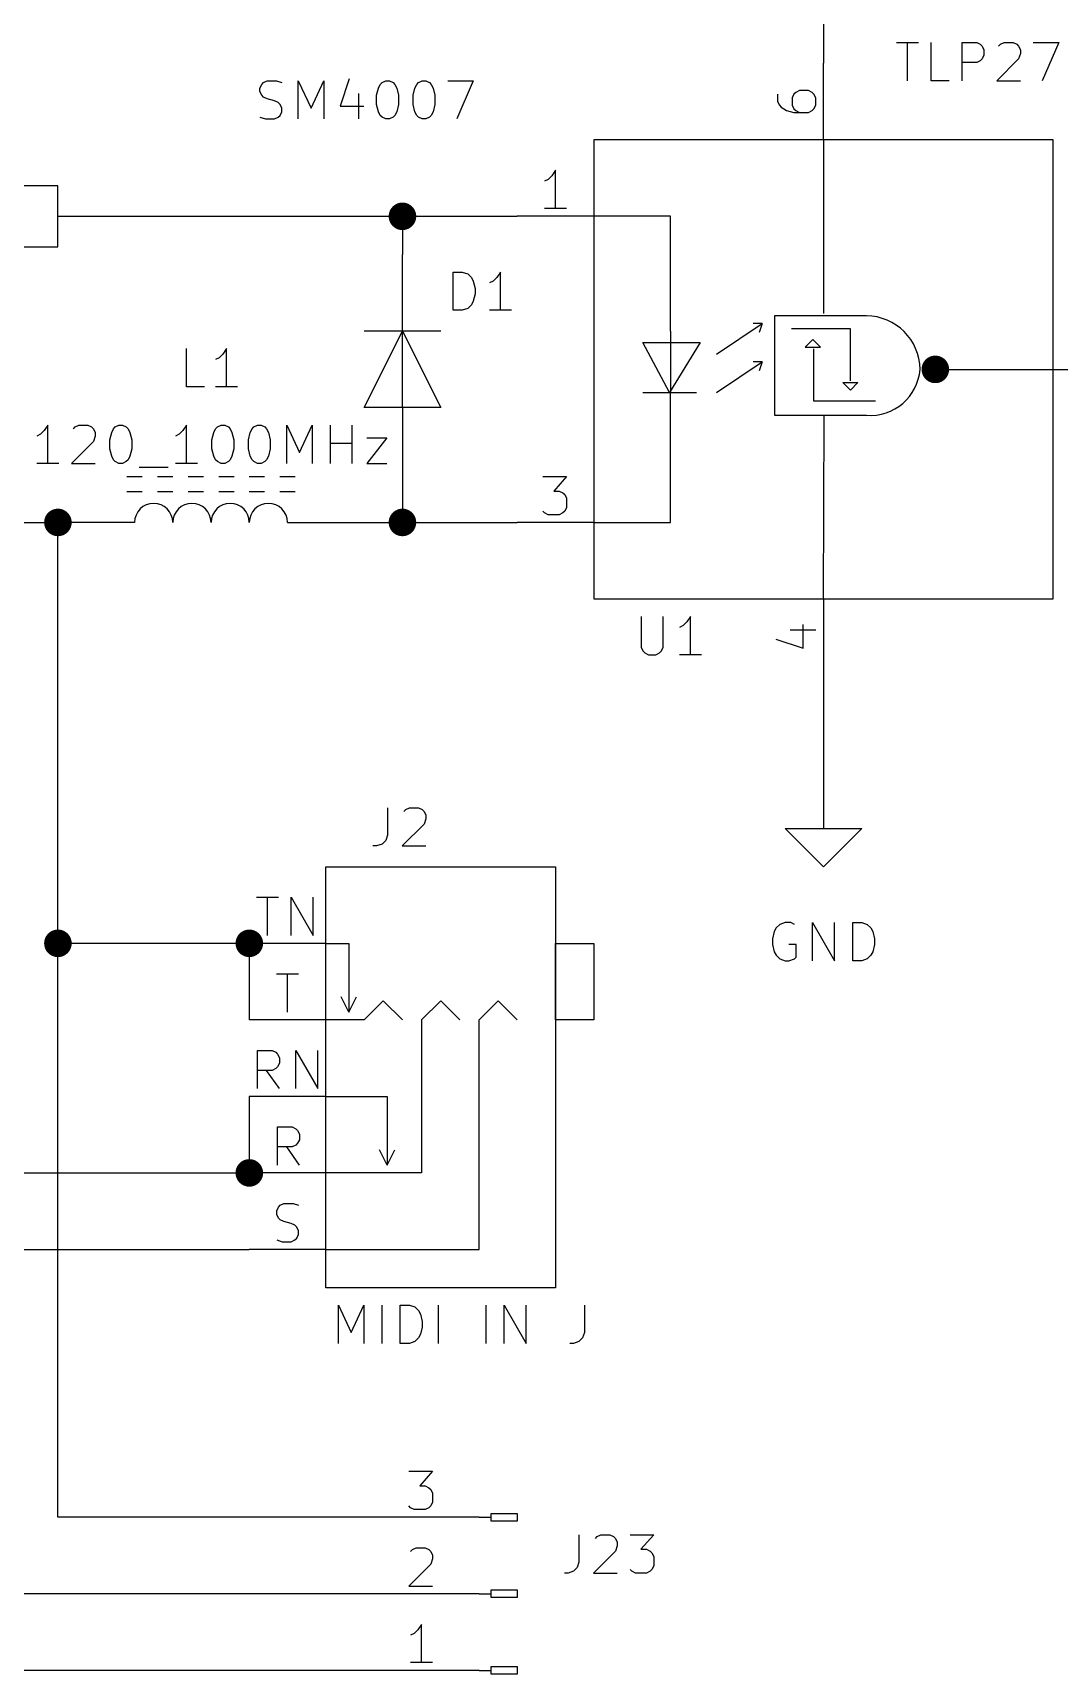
# Model space of a CAD drawing. Extents: x 0.4 to 11.3, y -7.9 to -0.4.
# Drawn here: x 1.817 to 3.158, y -5.105 to -2.96 of the extents above; entities that cross this region are included whole.
import ezdxf

# ---------------------------------------------------------------- set-up
doc = ezdxf.new("R2010")
doc.units = 0
doc.header["$MEASUREMENT"] = 0
for name, color, linetype in [('CYAN2', 4, 'CONTINUOUS'), ('GREEN3', 91, 'CONTINUOUS'), ('LYELLOW', 51, 'CONTINUOUS'), ('RED2', 1, 'CONTINUOUS'), ('RED3', 11, 'CONTINUOUS')]:
    doc.layers.add(name, color=color, linetype=linetype)

msp = doc.modelspace()

# ---------------------------------------------------------------- linework, layer by layer
at = {"layer": 'CYAN2', "linetype": 'CONTINUOUS'}
for p, q in [((2.94524, -2.9728), (2.97381, -2.9728)), ((2.94524, -2.9728), (2.97381, -2.9728)), ((2.95953, -3.0228), (2.95953, -2.9728)), ((2.95953, -3.0228), (2.95953, -2.9728)), ((2.99048, -3.0228), (2.99048, -2.9728)), ((2.99048, -3.0228), (2.99048, -2.9728)), ((3.03095, -3.0228), (3.03095, -2.9728)), ((3.03095, -2.9728), (3.05, -2.9728)), ((3.03095, -3.0228), (3.03095, -2.9728)), ((3.03095, -2.9728), (3.05, -2.9728)), ((3.05, -2.9728), (3.05476, -2.97519)), ((3.05, -2.9728), (3.05476, -2.97519)), ((3.05476, -2.97519), (3.05715, -2.97757)), ((3.05476, -2.97519), (3.05715, -2.97757)), ((3.05715, -2.97757), (3.05952, -2.98233)), ((3.05715, -2.97757), (3.05952, -2.98233)), ((3.07857, -2.97757), (3.08095, -2.97519)), ((3.07857, -2.97757), (3.08095, -2.97519)), ((3.08095, -2.97519), (3.08572, -2.9728)), ((3.08095, -2.97519), (3.08572, -2.9728)), ((3.08572, -2.9728), (3.09762, -2.9728)), ((3.08572, -2.9728), (3.09762, -2.9728)), ((3.09762, -2.9728), (3.10238, -2.97519)), ((3.09762, -2.9728), (3.10238, -2.97519)), ((3.10238, -2.97519), (3.10476, -2.97757)), ((3.10238, -2.97519), (3.10476, -2.97757)), ((3.10476, -2.97757), (3.10715, -2.98233)), ((3.10476, -2.97757), (3.10715, -2.98233)), ((3.12381, -2.9728), (3.15714, -2.9728)), ((3.12381, -2.9728), (3.15714, -2.9728)), ((3.15714, -2.9728), (3.13572, -3.0228)), ((3.15714, -2.9728), (3.13572, -3.0228)), ((3.05, -2.999), (3.03095, -2.999)), ((3.05, -2.999), (3.03095, -2.999)), ((3.05476, -2.99661), (3.05, -2.999)), ((3.05476, -2.99661), (3.05, -2.999)), ((3.05715, -2.99423), (3.05476, -2.99661)), ((3.05715, -2.99423), (3.05476, -2.99661)), ((3.05952, -2.98947), (3.05715, -2.99423)), ((3.05952, -2.98947), (3.05715, -2.99423)), ((3.05952, -2.98233), (3.05952, -2.98947)), ((3.05952, -2.98233), (3.05952, -2.98947)), ((3.10476, -2.99423), (3.07619, -3.0228)), ((3.10476, -2.99423), (3.07619, -3.0228)), ((3.10715, -2.98709), (3.10476, -2.99423)), ((3.10715, -2.98709), (3.10476, -2.99423)), ((3.10715, -2.98233), (3.10715, -2.98709)), ((3.10715, -2.98233), (3.10715, -2.98709)), ((2.11866, -3.02519), (2.12343, -3.0228)), ((2.11866, -3.02519), (2.12343, -3.0228)), ((2.12343, -3.0228), (2.13533, -3.0228)), ((2.12343, -3.0228), (2.13533, -3.0228)), ((2.13533, -3.0228), (2.14247, -3.02519)), ((2.13533, -3.0228), (2.14247, -3.02519)), ((2.1639, -3.0728), (2.1639, -3.0228)), ((2.1639, -3.0228), (2.18057, -3.05852)), ((2.1639, -3.0728), (2.1639, -3.0228)), ((2.1639, -3.0228), (2.18057, -3.05852)), ((2.18057, -3.05852), (2.19723, -3.0228)), ((2.18057, -3.05852), (2.19723, -3.0228)), ((2.19723, -3.0228), (2.19723, -3.0728)), ((2.19723, -3.0228), (2.19723, -3.0728)), ((2.23056, -3.02043), (2.21866, -3.05614)), ((2.23056, -3.02043), (2.21866, -3.05614)), ((2.27342, -3.02519), (2.27818, -3.0228)), ((2.27342, -3.02519), (2.27818, -3.0228)), ((2.27818, -3.0228), (2.28294, -3.0228)), ((2.27818, -3.0228), (2.28294, -3.0228)), ((2.28294, -3.0228), (2.2877, -3.02519)), ((2.28294, -3.0228), (2.2877, -3.02519)), ((2.32104, -3.02519), (2.3258, -3.0228)), ((2.32104, -3.02519), (2.3258, -3.0228)), ((2.3258, -3.0228), (2.33056, -3.0228)), ((2.3258, -3.0228), (2.33056, -3.0228)), ((2.33056, -3.0228), (2.33532, -3.02519)), ((2.33056, -3.0228), (2.33532, -3.02519)), ((2.35913, -3.0228), (2.39246, -3.0228)), ((2.35913, -3.0228), (2.39246, -3.0228)), ((2.39246, -3.0228), (2.37104, -3.0728)), ((2.39246, -3.0228), (2.37104, -3.0728)), ((3.01429, -3.0228), (2.99048, -3.0228)), ((3.01429, -3.0228), (2.99048, -3.0228)), ((3.07619, -3.0228), (3.10715, -3.0228)), ((3.07619, -3.0228), (3.10715, -3.0228)), ((2.1139, -3.03233), (2.11628, -3.02757)), ((2.1139, -3.03233), (2.11628, -3.02757)), ((2.1139, -3.03709), (2.1139, -3.03233)), ((2.1139, -3.03709), (2.1139, -3.03233)), ((2.11628, -3.04185), (2.1139, -3.03709)), ((2.11628, -3.04185), (2.1139, -3.03709)), ((2.11628, -3.02757), (2.11866, -3.02519)), ((2.11628, -3.02757), (2.11866, -3.02519)), ((2.11866, -3.04423), (2.11628, -3.04185)), ((2.11866, -3.04423), (2.11628, -3.04185)), ((2.12343, -3.04661), (2.11866, -3.04423)), ((2.12343, -3.04661), (2.11866, -3.04423)), ((2.24247, -3.03947), (2.24247, -3.0728)), ((2.24247, -3.03947), (2.24247, -3.0728)), ((2.26628, -3.04185), (2.26866, -3.03233)), ((2.26628, -3.04185), (2.26866, -3.03233)), ((2.26628, -3.05376), (2.26628, -3.04185)), ((2.26628, -3.05376), (2.26628, -3.04185)), ((2.26866, -3.03233), (2.27104, -3.02757)), ((2.26866, -3.03233), (2.27104, -3.02757)), ((2.27104, -3.02757), (2.27342, -3.02519)), ((2.27104, -3.02757), (2.27342, -3.02519)), ((2.2877, -3.02519), (2.29009, -3.02757)), ((2.2877, -3.02519), (2.29009, -3.02757)), ((2.29009, -3.02757), (2.29247, -3.03233)), ((2.29009, -3.02757), (2.29247, -3.03233)), ((2.29247, -3.03233), (2.29485, -3.04185)), ((2.29247, -3.03233), (2.29485, -3.04185)), ((2.29485, -3.04185), (2.29485, -3.05376)), ((2.29485, -3.04185), (2.29485, -3.05376)), ((2.3139, -3.04185), (2.31628, -3.03233)), ((2.3139, -3.04185), (2.31628, -3.03233)), ((2.3139, -3.05376), (2.3139, -3.04185)), ((2.3139, -3.05376), (2.3139, -3.04185)), ((2.31628, -3.03233), (2.31866, -3.02757)), ((2.31628, -3.03233), (2.31866, -3.02757)), ((2.31866, -3.02757), (2.32104, -3.02519)), ((2.31866, -3.02757), (2.32104, -3.02519)), ((2.33532, -3.02519), (2.3377, -3.02757)), ((2.33532, -3.02519), (2.3377, -3.02757)), ((2.3377, -3.02757), (2.34009, -3.03233)), ((2.3377, -3.02757), (2.34009, -3.03233)), ((2.34009, -3.03233), (2.34247, -3.04185)), ((2.34009, -3.03233), (2.34247, -3.04185)), ((2.34247, -3.04185), (2.34247, -3.05376)), ((2.34247, -3.04185), (2.34247, -3.05376)), ((2.13295, -3.049), (2.12343, -3.04661)), ((2.13295, -3.049), (2.12343, -3.04661)), ((2.13771, -3.05137), (2.13295, -3.049)), ((2.13771, -3.05137), (2.13295, -3.049)), ((2.14009, -3.05376), (2.13771, -3.05137)), ((2.14009, -3.05376), (2.13771, -3.05137)), ((2.14247, -3.05852), (2.14009, -3.05376)), ((2.14247, -3.05852), (2.14009, -3.05376)), ((2.14009, -3.06804), (2.14247, -3.06328)), ((2.14009, -3.06804), (2.14247, -3.06328)), ((2.14247, -3.06328), (2.14247, -3.05852)), ((2.14247, -3.06328), (2.14247, -3.05852)), ((2.21866, -3.05614), (2.24961, -3.05614)), ((2.21866, -3.05614), (2.24961, -3.05614)), ((2.26866, -3.06328), (2.26628, -3.05376)), ((2.26866, -3.06328), (2.26628, -3.05376)), ((2.27104, -3.06804), (2.26866, -3.06328)), ((2.27104, -3.06804), (2.26866, -3.06328)), ((2.29247, -3.06328), (2.29009, -3.06804)), ((2.29247, -3.06328), (2.29009, -3.06804)), ((2.29485, -3.05376), (2.29247, -3.06328)), ((2.29485, -3.05376), (2.29247, -3.06328)), ((2.31628, -3.06328), (2.3139, -3.05376)), ((2.31628, -3.06328), (2.3139, -3.05376)), ((2.31866, -3.06804), (2.31628, -3.06328)), ((2.31866, -3.06804), (2.31628, -3.06328)), ((2.34009, -3.06328), (2.3377, -3.06804)), ((2.34009, -3.06328), (2.3377, -3.06804)), ((2.34247, -3.05376), (2.34009, -3.06328)), ((2.34247, -3.05376), (2.34009, -3.06328)), ((2.1139, -3.07043), (2.12104, -3.0728)), ((2.1139, -3.07043), (2.12104, -3.0728)), ((2.12104, -3.0728), (2.13295, -3.0728)), ((2.12104, -3.0728), (2.13295, -3.0728)), ((2.13295, -3.0728), (2.13771, -3.07043)), ((2.13295, -3.0728), (2.13771, -3.07043)), ((2.13771, -3.07043), (2.14009, -3.06804)), ((2.13771, -3.07043), (2.14009, -3.06804)), ((2.27342, -3.07043), (2.27104, -3.06804)), ((2.27342, -3.07043), (2.27104, -3.06804)), ((2.27818, -3.0728), (2.27342, -3.07043)), ((2.27818, -3.0728), (2.27342, -3.07043)), ((2.28294, -3.0728), (2.27818, -3.0728)), ((2.28294, -3.0728), (2.27818, -3.0728)), ((2.2877, -3.07043), (2.28294, -3.0728)), ((2.2877, -3.07043), (2.28294, -3.0728)), ((2.29009, -3.06804), (2.2877, -3.07043)), ((2.29009, -3.06804), (2.2877, -3.07043)), ((2.32104, -3.07043), (2.31866, -3.06804)), ((2.32104, -3.07043), (2.31866, -3.06804)), ((2.3258, -3.0728), (2.32104, -3.07043)), ((2.3258, -3.0728), (2.32104, -3.07043)), ((2.33056, -3.0728), (2.3258, -3.0728)), ((2.33056, -3.0728), (2.3258, -3.0728)), ((2.33532, -3.07043), (2.33056, -3.0728)), ((2.33532, -3.07043), (2.33056, -3.0728)), ((2.3377, -3.06804), (2.33532, -3.07043)), ((2.3377, -3.06804), (2.33532, -3.07043)), ((2.36628, -3.3228), (2.36628, -3.2728)), ((2.36628, -3.2728), (2.37819, -3.2728)), ((2.36628, -3.3228), (2.36628, -3.2728)), ((2.36628, -3.2728), (2.37819, -3.2728)), ((2.37819, -3.2728), (2.38533, -3.27519)), ((2.37819, -3.2728), (2.38533, -3.27519)), ((2.38533, -3.27519), (2.39009, -3.27995)), ((2.38533, -3.27519), (2.39009, -3.27995)), ((2.39009, -3.27995), (2.39247, -3.28471)), ((2.39009, -3.27995), (2.39247, -3.28471)), ((2.42343, -3.27995), (2.41866, -3.28471)), ((2.42343, -3.27995), (2.41866, -3.28471)), ((2.42819, -3.2728), (2.42343, -3.27995)), ((2.42819, -3.2728), (2.42343, -3.27995)), ((2.42819, -3.3228), (2.42819, -3.2728)), ((2.42819, -3.3228), (2.42819, -3.2728)), ((2.39247, -3.28471), (2.39485, -3.29423)), ((2.39247, -3.28471), (2.39485, -3.29423)), ((2.39485, -3.30137), (2.39247, -3.3109)), ((2.39485, -3.30137), (2.39247, -3.3109)), ((2.39485, -3.29423), (2.39485, -3.30137)), ((2.39485, -3.29423), (2.39485, -3.30137)), ((2.41866, -3.28471), (2.4139, -3.28709)), ((2.41866, -3.28471), (2.4139, -3.28709)), ((2.37819, -3.3228), (2.36628, -3.3228)), ((2.37819, -3.3228), (2.36628, -3.3228)), ((2.38533, -3.32043), (2.37819, -3.3228)), ((2.38533, -3.32043), (2.37819, -3.3228)), ((2.39009, -3.31566), (2.38533, -3.32043)), ((2.39009, -3.31566), (2.38533, -3.32043)), ((2.39247, -3.3109), (2.39009, -3.31566)), ((2.39247, -3.3109), (2.39009, -3.31566)), ((2.44247, -3.3228), (2.4139, -3.3228)), ((2.44247, -3.3228), (2.4139, -3.3228)), ((2.01785, -3.4228), (2.01785, -3.3728)), ((2.01785, -3.4228), (2.01785, -3.3728)), ((2.06071, -3.38471), (2.05595, -3.38709)), ((2.06071, -3.38471), (2.05595, -3.38709)), ((2.06548, -3.37995), (2.06071, -3.38471)), ((2.06548, -3.37995), (2.06071, -3.38471)), ((2.07024, -3.3728), (2.06548, -3.37995)), ((2.07024, -3.3728), (2.06548, -3.37995)), ((2.07024, -3.4228), (2.07024, -3.3728)), ((2.07024, -3.4228), (2.07024, -3.3728)), ((2.04167, -3.4228), (2.01785, -3.4228)), ((2.04167, -3.4228), (2.01785, -3.4228)), ((2.08452, -3.4228), (2.05595, -3.4228)), ((2.08452, -3.4228), (2.05595, -3.4228)), ((1.83691, -3.4728), (1.83215, -3.47995)), ((1.83691, -3.4728), (1.83215, -3.47995)), ((1.83691, -3.5228), (1.83691, -3.4728)), ((1.83691, -3.5228), (1.83691, -3.4728)), ((1.87262, -3.47519), (1.87738, -3.4728)), ((1.87262, -3.47519), (1.87738, -3.4728)), ((1.87738, -3.4728), (1.88929, -3.4728)), ((1.87738, -3.4728), (1.88929, -3.4728)), ((1.88929, -3.4728), (1.89405, -3.47519)), ((1.88929, -3.4728), (1.89405, -3.47519)), ((1.925, -3.47519), (1.92976, -3.4728)), ((1.925, -3.47519), (1.92976, -3.4728)), ((1.92976, -3.4728), (1.93452, -3.4728)), ((1.92976, -3.4728), (1.93452, -3.4728)), ((1.93452, -3.4728), (1.93928, -3.47519)), ((1.93452, -3.4728), (1.93928, -3.47519)), ((2.01785, -3.4728), (2.01309, -3.47995)), ((2.01785, -3.4728), (2.01309, -3.47995)), ((2.01785, -3.5228), (2.01785, -3.4728)), ((2.01785, -3.5228), (2.01785, -3.4728)), ((2.05833, -3.47519), (2.06309, -3.4728)), ((2.05833, -3.47519), (2.06309, -3.4728)), ((2.06309, -3.4728), (2.06785, -3.4728)), ((2.06309, -3.4728), (2.06785, -3.4728)), ((2.06785, -3.4728), (2.07261, -3.47519)), ((2.06785, -3.4728), (2.07261, -3.47519)), ((2.10595, -3.47519), (2.11071, -3.4728)), ((2.10595, -3.47519), (2.11071, -3.4728)), ((2.11071, -3.4728), (2.11547, -3.4728)), ((2.11071, -3.4728), (2.11547, -3.4728)), ((2.11547, -3.4728), (2.12023, -3.47519)), ((2.11547, -3.4728), (2.12023, -3.47519)), ((2.1488, -3.5228), (2.1488, -3.4728)), ((2.1488, -3.4728), (2.16547, -3.50852)), ((2.1488, -3.5228), (2.1488, -3.4728)), ((2.1488, -3.4728), (2.16547, -3.50852)), ((2.16547, -3.50852), (2.18214, -3.4728)), ((2.16547, -3.50852), (2.18214, -3.4728)), ((2.18214, -3.4728), (2.18214, -3.5228)), ((2.18214, -3.4728), (2.18214, -3.5228)), ((2.20594, -3.5228), (2.20594, -3.4728)), ((2.20594, -3.5228), (2.20594, -3.4728)), ((2.23452, -3.5228), (2.23452, -3.4728)), ((2.23452, -3.5228), (2.23452, -3.4728)), ((1.82738, -3.48471), (1.82262, -3.48709)), ((1.82738, -3.48471), (1.82262, -3.48709)), ((1.83215, -3.47995), (1.82738, -3.48471)), ((1.83215, -3.47995), (1.82738, -3.48471)), ((1.89643, -3.49423), (1.86786, -3.5228)), ((1.89643, -3.49423), (1.86786, -3.5228)), ((1.87024, -3.47757), (1.87262, -3.47519)), ((1.87024, -3.47757), (1.87262, -3.47519)), ((1.89405, -3.47519), (1.89643, -3.47757)), ((1.89405, -3.47519), (1.89643, -3.47757)), ((1.89643, -3.47757), (1.89881, -3.48233)), ((1.89643, -3.47757), (1.89881, -3.48233)), ((1.89881, -3.48709), (1.89643, -3.49423)), ((1.89881, -3.48709), (1.89643, -3.49423)), ((1.89881, -3.48233), (1.89881, -3.48709)), ((1.89881, -3.48233), (1.89881, -3.48709)), ((1.91786, -3.49185), (1.92024, -3.48233)), ((1.91786, -3.49185), (1.92024, -3.48233)), ((1.91786, -3.50376), (1.91786, -3.49185)), ((1.91786, -3.50376), (1.91786, -3.49185)), ((1.92024, -3.48233), (1.92262, -3.47757)), ((1.92024, -3.48233), (1.92262, -3.47757)), ((1.92262, -3.47757), (1.925, -3.47519)), ((1.92262, -3.47757), (1.925, -3.47519)), ((1.93928, -3.47519), (1.94167, -3.47757)), ((1.93928, -3.47519), (1.94167, -3.47757)), ((1.94167, -3.47757), (1.94405, -3.48233)), ((1.94167, -3.47757), (1.94405, -3.48233)), ((1.94405, -3.48233), (1.94643, -3.49185)), ((1.94405, -3.48233), (1.94643, -3.49185)), ((1.94643, -3.49185), (1.94643, -3.50376)), ((1.94643, -3.49185), (1.94643, -3.50376)), ((2.00833, -3.48471), (2.00357, -3.48709)), ((2.00833, -3.48471), (2.00357, -3.48709)), ((2.01309, -3.47995), (2.00833, -3.48471)), ((2.01309, -3.47995), (2.00833, -3.48471)), ((2.05119, -3.49185), (2.05357, -3.48233)), ((2.05119, -3.49185), (2.05357, -3.48233)), ((2.05119, -3.50376), (2.05119, -3.49185)), ((2.05119, -3.50376), (2.05119, -3.49185)), ((2.05357, -3.48233), (2.05595, -3.47757)), ((2.05357, -3.48233), (2.05595, -3.47757)), ((2.05595, -3.47757), (2.05833, -3.47519)), ((2.05595, -3.47757), (2.05833, -3.47519)), ((2.07261, -3.47519), (2.075, -3.47757)), ((2.07261, -3.47519), (2.075, -3.47757)), ((2.075, -3.47757), (2.07738, -3.48233)), ((2.075, -3.47757), (2.07738, -3.48233)), ((2.07738, -3.48233), (2.07976, -3.49185)), ((2.07738, -3.48233), (2.07976, -3.49185)), ((2.07976, -3.49185), (2.07976, -3.50376)), ((2.07976, -3.49185), (2.07976, -3.50376)), ((2.09881, -3.49185), (2.10119, -3.48233)), ((2.09881, -3.49185), (2.10119, -3.48233)), ((2.09881, -3.50376), (2.09881, -3.49185)), ((2.09881, -3.50376), (2.09881, -3.49185)), ((2.10119, -3.48233), (2.10357, -3.47757)), ((2.10119, -3.48233), (2.10357, -3.47757)), ((2.10357, -3.47757), (2.10595, -3.47519)), ((2.10357, -3.47757), (2.10595, -3.47519)), ((2.12023, -3.47519), (2.12261, -3.47757)), ((2.12023, -3.47519), (2.12261, -3.47757)), ((2.12261, -3.47757), (2.125, -3.48233)), ((2.12261, -3.47757), (2.125, -3.48233)), ((2.125, -3.48233), (2.12738, -3.49185)), ((2.125, -3.48233), (2.12738, -3.49185)), ((2.12738, -3.49185), (2.12738, -3.50376)), ((2.12738, -3.49185), (2.12738, -3.50376)), ((2.25357, -3.48947), (2.27976, -3.48947)), ((2.27976, -3.48947), (2.25357, -3.5228)), ((2.25357, -3.48947), (2.27976, -3.48947)), ((2.27976, -3.48947), (2.25357, -3.5228)), ((1.92024, -3.51328), (1.91786, -3.50376)), ((1.92024, -3.51328), (1.91786, -3.50376)), ((1.92262, -3.51804), (1.92024, -3.51328)), ((1.92262, -3.51804), (1.92024, -3.51328)), ((1.94405, -3.51328), (1.94167, -3.51804)), ((1.94405, -3.51328), (1.94167, -3.51804)), ((1.94643, -3.50376), (1.94405, -3.51328)), ((1.94643, -3.50376), (1.94405, -3.51328)), ((2.05357, -3.51328), (2.05119, -3.50376)), ((2.05357, -3.51328), (2.05119, -3.50376)), ((2.05595, -3.51804), (2.05357, -3.51328)), ((2.05595, -3.51804), (2.05357, -3.51328)), ((2.07738, -3.51328), (2.075, -3.51804)), ((2.07738, -3.51328), (2.075, -3.51804)), ((2.07976, -3.50376), (2.07738, -3.51328)), ((2.07976, -3.50376), (2.07738, -3.51328)), ((2.10119, -3.51328), (2.09881, -3.50376)), ((2.10119, -3.51328), (2.09881, -3.50376)), ((2.10357, -3.51804), (2.10119, -3.51328)), ((2.10357, -3.51804), (2.10119, -3.51328)), ((2.125, -3.51328), (2.12261, -3.51804)), ((2.125, -3.51328), (2.12261, -3.51804)), ((2.12738, -3.50376), (2.125, -3.51328)), ((2.12738, -3.50376), (2.125, -3.51328)), ((2.20594, -3.49661), (2.23452, -3.49661)), ((2.20594, -3.49661), (2.23452, -3.49661)), ((1.85119, -3.5228), (1.82262, -3.5228)), ((1.85119, -3.5228), (1.82262, -3.5228)), ((1.86786, -3.5228), (1.89881, -3.5228)), ((1.86786, -3.5228), (1.89881, -3.5228)), ((1.925, -3.52043), (1.92262, -3.51804)), ((1.925, -3.52043), (1.92262, -3.51804)), ((1.92976, -3.5228), (1.925, -3.52043)), ((1.92976, -3.5228), (1.925, -3.52043)), ((1.93452, -3.5228), (1.92976, -3.5228)), ((1.93452, -3.5228), (1.92976, -3.5228)), ((1.93928, -3.52043), (1.93452, -3.5228)), ((1.93928, -3.52043), (1.93452, -3.5228)), ((1.94167, -3.51804), (1.93928, -3.52043)), ((1.94167, -3.51804), (1.93928, -3.52043)), ((1.95595, -3.52757), (1.99405, -3.52757)), ((1.95595, -3.52757), (1.99405, -3.52757)), ((2.03214, -3.5228), (2.00357, -3.5228)), ((2.03214, -3.5228), (2.00357, -3.5228)), ((2.05833, -3.52043), (2.05595, -3.51804)), ((2.05833, -3.52043), (2.05595, -3.51804)), ((2.06309, -3.5228), (2.05833, -3.52043)), ((2.06309, -3.5228), (2.05833, -3.52043)), ((2.06785, -3.5228), (2.06309, -3.5228)), ((2.06785, -3.5228), (2.06309, -3.5228)), ((2.07261, -3.52043), (2.06785, -3.5228)), ((2.07261, -3.52043), (2.06785, -3.5228)), ((2.075, -3.51804), (2.07261, -3.52043)), ((2.075, -3.51804), (2.07261, -3.52043)), ((2.10595, -3.52043), (2.10357, -3.51804)), ((2.10595, -3.52043), (2.10357, -3.51804)), ((2.11071, -3.5228), (2.10595, -3.52043)), ((2.11071, -3.5228), (2.10595, -3.52043)), ((2.11547, -3.5228), (2.11071, -3.5228)), ((2.11547, -3.5228), (2.11071, -3.5228)), ((2.12023, -3.52043), (2.11547, -3.5228)), ((2.12023, -3.52043), (2.11547, -3.5228)), ((2.12261, -3.51804), (2.12023, -3.52043)), ((2.12261, -3.51804), (2.12023, -3.52043)), ((2.25357, -3.5228), (2.27976, -3.5228)), ((2.25357, -3.5228), (2.27976, -3.5228)), ((2.6119, -3.7228), (2.6119, -3.76328)), ((2.6119, -3.7228), (2.6119, -3.76328)), ((2.64047, -3.76328), (2.64047, -3.7228)), ((2.64047, -3.76328), (2.64047, -3.7228)), ((2.67143, -3.72995), (2.66667, -3.73471)), ((2.67143, -3.72995), (2.66667, -3.73471)), ((2.67619, -3.7228), (2.67143, -3.72995)), ((2.67619, -3.7228), (2.67143, -3.72995)), ((2.67619, -3.7728), (2.67619, -3.7228)), ((2.67619, -3.7728), (2.67619, -3.7228)), ((2.66667, -3.73471), (2.66191, -3.73709)), ((2.66667, -3.73471), (2.66191, -3.73709)), ((2.6119, -3.76328), (2.61428, -3.76804)), ((2.6119, -3.76328), (2.61428, -3.76804)), ((2.61428, -3.76804), (2.61667, -3.77043)), ((2.61428, -3.76804), (2.61667, -3.77043)), ((2.61667, -3.77043), (2.62143, -3.7728)), ((2.61667, -3.77043), (2.62143, -3.7728)), ((2.62143, -3.7728), (2.63095, -3.7728)), ((2.62143, -3.7728), (2.63095, -3.7728)), ((2.63095, -3.7728), (2.63571, -3.77043)), ((2.63095, -3.7728), (2.63571, -3.77043)), ((2.63571, -3.77043), (2.63809, -3.76804)), ((2.63571, -3.77043), (2.63809, -3.76804)), ((2.63809, -3.76804), (2.64047, -3.76328)), ((2.63809, -3.76804), (2.64047, -3.76328)), ((2.69048, -3.7728), (2.66191, -3.7728)), ((2.69048, -3.7728), (2.66191, -3.7728)), ((2.28057, -3.9728), (2.28057, -4.00852)), ((2.302, -3.97757), (2.30437, -3.97519)), ((2.30437, -3.97519), (2.30914, -3.9728)), ((2.30914, -3.9728), (2.32104, -3.9728)), ((2.32104, -3.9728), (2.3258, -3.97519)), ((2.3258, -3.97519), (2.32819, -3.97757)), ((2.32819, -3.97757), (2.33057, -3.98233)), ((2.33057, -3.98709), (2.32819, -3.99423)), ((2.33057, -3.98233), (2.33057, -3.98709)), ((2.28057, -4.00852), (2.27819, -4.01566)), ((2.32819, -3.99423), (2.29961, -4.0228)), ((2.26628, -4.0228), (2.26152, -4.0228)), ((2.27343, -4.02043), (2.26628, -4.0228)), ((2.27819, -4.01566), (2.27343, -4.02043)), ((2.29961, -4.0228), (2.33057, -4.0228)), ((2.78571, -4.13471), (2.78333, -4.14423)), ((2.78809, -4.12995), (2.78571, -4.13471)), ((2.79286, -4.12519), (2.78809, -4.12995)), ((2.8, -4.1228), (2.79286, -4.12519)), ((2.80714, -4.1228), (2.8, -4.1228)), ((2.81191, -4.12519), (2.80714, -4.1228)), ((2.83571, -4.1728), (2.83571, -4.1228)), ((2.83571, -4.1228), (2.86428, -4.1728)), ((2.86428, -4.1728), (2.86428, -4.1228)), ((2.88809, -4.1728), (2.88809, -4.1228)), ((2.88809, -4.1228), (2.9, -4.1228)), ((2.9, -4.1228), (2.90714, -4.12519)), ((2.90714, -4.12519), (2.91191, -4.12995)), ((2.91191, -4.12995), (2.91429, -4.13471)), ((2.91429, -4.13471), (2.91667, -4.14423)), ((2.78333, -4.14423), (2.78333, -4.15137)), ((2.78333, -4.15137), (2.78571, -4.1609)), ((2.81428, -4.15137), (2.80476, -4.15137)), ((2.81428, -4.16804), (2.81428, -4.15137)), ((2.91667, -4.15137), (2.91429, -4.1609)), ((2.91667, -4.14423), (2.91667, -4.15137)), ((2.78571, -4.1609), (2.78809, -4.16566)), ((2.78809, -4.16566), (2.79286, -4.17043)), ((2.79286, -4.17043), (2.8, -4.1728)), ((2.8, -4.1728), (2.80476, -4.1728)), ((2.80476, -4.1728), (2.81191, -4.17043)), ((2.81191, -4.17043), (2.81428, -4.16804)), ((2.9, -4.1728), (2.88809, -4.1728)), ((2.90714, -4.17043), (2.9, -4.1728)), ((2.91191, -4.16566), (2.90714, -4.17043)), ((2.91429, -4.1609), (2.91191, -4.16566)), ((2.21628, -4.6728), (2.21628, -4.6228)), ((2.21628, -4.6228), (2.23295, -4.65852)), ((2.23295, -4.65852), (2.24961, -4.6228)), ((2.24961, -4.6228), (2.24961, -4.6728)), ((2.27342, -4.6728), (2.27342, -4.6228)), ((2.29723, -4.6728), (2.29723, -4.6228)), ((2.29723, -4.6228), (2.30914, -4.6228)), ((2.30914, -4.6228), (2.31628, -4.62519)), ((2.31628, -4.62519), (2.32104, -4.62995)), ((2.32104, -4.62995), (2.32343, -4.63471)), ((2.34723, -4.6728), (2.34723, -4.6228)), ((2.40914, -4.6728), (2.40914, -4.6228)), ((2.43295, -4.6728), (2.43295, -4.6228)), ((2.43295, -4.6228), (2.46152, -4.6728)), ((2.46152, -4.6728), (2.46152, -4.6228)), ((2.53771, -4.6228), (2.53771, -4.65852)), ((2.32343, -4.63471), (2.3258, -4.64423)), ((2.3258, -4.65137), (2.32343, -4.6609)), ((2.3258, -4.64423), (2.3258, -4.65137)), ((2.30914, -4.6728), (2.29723, -4.6728)), ((2.31628, -4.67043), (2.30914, -4.6728)), ((2.32104, -4.66566), (2.31628, -4.67043)), ((2.32343, -4.6609), (2.32104, -4.66566)), ((2.52343, -4.6728), (2.51867, -4.6728)), ((2.53057, -4.67043), (2.52343, -4.6728)), ((2.53533, -4.66566), (2.53057, -4.67043)), ((2.53771, -4.65852), (2.53533, -4.66566)), ((2.53057, -4.9228), (2.53057, -4.95852)), ((2.53057, -4.9228), (2.53057, -4.95852)), ((2.552, -4.92757), (2.55437, -4.92519)), ((2.552, -4.92757), (2.55437, -4.92519)), ((2.55437, -4.92519), (2.55914, -4.9228)), ((2.55437, -4.92519), (2.55914, -4.9228)), ((2.55914, -4.9228), (2.57104, -4.9228)), ((2.55914, -4.9228), (2.57104, -4.9228)), ((2.57104, -4.9228), (2.5758, -4.92519)), ((2.57104, -4.9228), (2.5758, -4.92519)), ((2.5758, -4.92519), (2.57819, -4.92757)), ((2.5758, -4.92519), (2.57819, -4.92757)), ((2.57819, -4.92757), (2.58057, -4.93233)), ((2.57819, -4.92757), (2.58057, -4.93233)), ((2.58057, -4.93233), (2.58057, -4.93709)), ((2.58057, -4.93233), (2.58057, -4.93709)), ((2.59723, -4.9228), (2.62819, -4.9228)), ((2.59723, -4.9228), (2.62819, -4.9228)), ((2.62819, -4.9228), (2.61152, -4.94185)), ((2.62819, -4.9228), (2.61152, -4.94185)), ((2.57819, -4.94423), (2.54961, -4.9728)), ((2.57819, -4.94423), (2.54961, -4.9728)), ((2.58057, -4.93709), (2.57819, -4.94423)), ((2.58057, -4.93709), (2.57819, -4.94423)), ((2.61152, -4.94185), (2.61866, -4.94185)), ((2.61152, -4.94185), (2.61866, -4.94185)), ((2.61866, -4.94185), (2.62342, -4.94423)), ((2.61866, -4.94185), (2.62342, -4.94423)), ((2.62342, -4.94423), (2.6258, -4.94661)), ((2.62342, -4.94423), (2.6258, -4.94661)), ((2.6258, -4.94661), (2.62819, -4.95137)), ((2.6258, -4.94661), (2.62819, -4.95137)), ((2.62819, -4.95137), (2.62819, -4.96328)), ((2.62819, -4.95137), (2.62819, -4.96328)), ((2.51628, -4.9728), (2.51152, -4.9728)), ((2.51628, -4.9728), (2.51152, -4.9728)), ((2.52343, -4.97043), (2.51628, -4.9728)), ((2.52343, -4.97043), (2.51628, -4.9728)), ((2.52819, -4.96566), (2.52343, -4.97043)), ((2.52819, -4.96566), (2.52343, -4.97043)), ((2.53057, -4.95852), (2.52819, -4.96566)), ((2.53057, -4.95852), (2.52819, -4.96566)), ((2.54961, -4.9728), (2.58057, -4.9728)), ((2.54961, -4.9728), (2.58057, -4.9728)), ((2.59961, -4.97043), (2.59723, -4.96804)), ((2.59961, -4.97043), (2.59723, -4.96804)), ((2.60437, -4.9728), (2.59961, -4.97043)), ((2.60437, -4.9728), (2.59961, -4.97043)), ((2.61866, -4.9728), (2.60437, -4.9728)), ((2.61866, -4.9728), (2.60437, -4.9728)), ((2.62342, -4.97043), (2.61866, -4.9728)), ((2.62342, -4.97043), (2.61866, -4.9728)), ((2.6258, -4.96804), (2.62342, -4.97043)), ((2.6258, -4.96804), (2.62342, -4.97043)), ((2.62819, -4.96328), (2.6258, -4.96804)), ((2.62819, -4.96328), (2.6258, -4.96804))]:
    msp.add_line(p, q, dxfattribs=at)
at = {"layer": 'GREEN3', "linetype": 'CONTINUOUS'}
for p, q in [((2.85, -2.55), (2.85, -3)), ((1.9, -3.2), (2.3, -3.2)), ((2.3, -3.2), (2.45, -3.2)), ((2.3, -3.2), (2.3, -3.25)), ((2.3, -3.55), (2.3, -3.6)), ((1.55, -3.6), (1.85, -3.6)), ((1.85, -4.15), (1.85, -3.6)), ((1.9, -3.6), (1.85, -3.6)), ((2.2, -3.6), (2.3, -3.6)), ((2.3, -3.6), (2.45, -3.6)), ((2.85, -3.8), (2.85, -3.95)), ((2.1, -4.15), (1.85, -4.15)), ((1.85, -4.9), (1.85, -4.15)), ((2.1, -4.15), (2.1, -4.25)), ((2.1, -4.35), (2.1, -4.45)), ((0.85, -4.45), (2.1, -4.45)), ((1.4, -4.55), (2.1, -4.55)), ((2.25, -4.9), (1.85, -4.9)), ((2.25, -5), (1.4, -5)), ((2.25, -5.1), (0.85, -5.1))]:
    msp.add_line(p, q, dxfattribs=at)
at = {"layer": 'GREEN3', "const_width": 0.018}
for points in [[(2.291, -3.2, 1), (2.309, -3.2, 1)], [(1.841, -3.6, 1), (1.859, -3.6, 1)], [(2.291, -3.6, 1), (2.309, -3.6, 1)], [(1.841, -4.15, 1), (1.859, -4.15, 1)], [(2.091, -4.15, 1), (2.109, -4.15, 1)], [(2.091, -4.45, 1), (2.109, -4.45, 1)]]:
    msp.add_lwpolyline(points, format="xyb", close=True, dxfattribs=at)
at = {"layer": 'LYELLOW', "linetype": 'CONTINUOUS'}
for p, q in [((2.55, -3.1), (2.55, -3.7)), ((3.15, -3.1), (2.55, -3.1)), ((3.15, -3.7), (3.15, -3.1)), ((2.55, -3.7), (3.15, -3.7)), ((2.2, -4.6), (2.2, -4.05)), ((2.2, -4.05), (2.5, -4.05)), ((2.5, -4.05), (2.5, -4.6)), ((2.5, -4.6), (2.2, -4.6))]:
    msp.add_line(p, q, dxfattribs=at)
at = {"layer": 'RED2', "linetype": 'CONTINUOUS'}
for p, q in [((2.85, -3.1), (2.85, -3)), ((2.85, -3.1), (2.85, -3)), ((2.55, -3.1), (2.55, -3.7)), ((3.15, -3.1), (2.55, -3.1)), ((2.85, -3.099), (2.85, -3.327)), ((3.15, -3.7), (3.15, -3.1)), ((1.85, -3.16), (1.65, -3.16)), ((1.85, -3.24), (1.85, -3.16)), ((1.85, -3.2), (1.9, -3.2)), ((2.55, -3.2), (2.45, -3.2)), ((2.55, -3.2), (2.45, -3.2)), ((2.65, -3.2), (2.55, -3.2)), ((2.65, -3.35), (2.65, -3.2)), ((1.65, -3.24), (1.85, -3.24)), ((2.3, -3.35), (2.3, -3.25)), ((2.3, -3.35), (2.3, -3.25)), ((2.71, -3.38), (2.77, -3.34)), ((2.77, -3.34), (2.758, -3.34)), ((2.77, -3.34), (2.766, -3.352)), ((2.906, -3.33), (2.786, -3.33)), ((2.786, -3.33), (2.786, -3.46)), ((2.35, -3.35), (2.25, -3.35)), ((2.25, -3.45), (2.3, -3.35)), ((2.3, -3.45), (2.3, -3.35)), ((2.3, -3.35), (2.35, -3.45)), ((2.614, -3.365), (2.689, -3.365)), ((2.649, -3.43), (2.614, -3.365)), ((2.689, -3.365), (2.649, -3.43)), ((2.65, -3.35), (2.65, -3.36)), ((2.65, -3.36), (2.65, -3.43)), ((2.885, -3.347), (2.808, -3.347)), ((2.836, -3.361), (2.826, -3.371)), ((2.846, -3.371), (2.836, -3.361)), ((2.885, -3.415), (2.885, -3.347)), ((2.826, -3.371), (2.846, -3.371)), ((2.837, -3.373), (2.837, -3.441)), ((2.71, -3.43), (2.77, -3.39)), ((2.77, -3.39), (2.758, -3.39)), ((2.77, -3.39), (2.766, -3.402)), ((3.013, -3.4), (3.155, -3.4)), ((3.15, -3.4), (3.25, -3.4)), ((3.15, -3.4), (3.25, -3.4)), ((2.614, -3.43), (2.684, -3.43)), ((2.65, -3.45), (2.65, -3.43)), ((2.885, -3.427), (2.875, -3.417)), ((2.875, -3.417), (2.895, -3.417)), ((2.885, -3.427), (2.895, -3.417)), ((2.35, -3.45), (2.25, -3.45)), ((2.3, -3.45), (2.3, -3.55)), ((2.3, -3.45), (2.3, -3.55)), ((2.65, -3.6), (2.65, -3.45)), ((2.837, -3.441), (2.906, -3.441)), ((2.904, -3.441), (2.918, -3.441)), ((2.786, -3.46), (2.906, -3.46)), ((2.85, -3.7), (2.851, -3.461)), ((1.94, -3.54), (1.96, -3.54)), ((1.96, -3.56), (1.94, -3.56)), ((1.98, -3.54), (2, -3.54)), ((2, -3.56), (1.98, -3.56)), ((2.02, -3.54), (2.04, -3.54)), ((2.04, -3.56), (2.02, -3.56)), ((2.06, -3.54), (2.08, -3.54)), ((2.08, -3.56), (2.06, -3.56)), ((2.1, -3.54), (2.12, -3.54)), ((2.12, -3.56), (2.1, -3.56)), ((2.14, -3.54), (2.16, -3.54)), ((2.16, -3.56), (2.14, -3.56)), ((1.95, -3.6), (1.9, -3.6)), ((1.95, -3.6), (1.9, -3.6)), ((2.15, -3.6), (2.2, -3.6)), ((2.15, -3.6), (2.2, -3.6)), ((2.55, -3.6), (2.45, -3.6)), ((2.55, -3.6), (2.45, -3.6)), ((2.55, -3.6), (2.65, -3.6)), ((2.55, -3.7), (3.15, -3.7)), ((2.85, -3.7), (2.85, -3.8)), ((2.85, -3.7), (2.85, -3.8)), ((2.85, -3.95), (2.85, -4)), ((2.85, -4.05), (2.8, -4)), ((2.8, -4), (2.85, -4)), ((2.85, -4), (2.9, -4)), ((2.9, -4), (2.85, -4.05)), ((2.2, -4.6), (2.2, -4.05)), ((2.2, -4.05), (2.5, -4.05)), ((2.5, -4.05), (2.5, -4.6)), ((2.2, -4.15), (2.1, -4.15)), ((2.2, -4.15), (2.23, -4.15)), ((2.23, -4.15), (2.23, -4.24)), ((2.5, -4.25), (2.5, -4.15)), ((2.5, -4.15), (2.55, -4.15)), ((2.55, -4.15), (2.55, -4.25)), ((2.23, -4.24), (2.22, -4.22)), ((2.23, -4.24), (2.24, -4.22)), ((2.275, -4.225), (2.25, -4.25)), ((2.3, -4.25), (2.275, -4.225)), ((2.35, -4.225), (2.325, -4.25)), ((2.375, -4.25), (2.35, -4.225)), ((2.4, -4.25), (2.425, -4.225)), ((2.425, -4.225), (2.45, -4.25)), ((2.2, -4.25), (2.1, -4.25)), ((2.25, -4.25), (2.2, -4.25)), ((2.325, -4.25), (2.325, -4.45)), ((2.4, -4.55), (2.4, -4.25)), ((2.55, -4.25), (2.5, -4.25)), ((2.2, -4.35), (2.1, -4.35)), ((2.2, -4.35), (2.28, -4.35)), ((2.28, -4.35), (2.28, -4.44)), ((2.28, -4.44), (2.27, -4.42)), ((2.28, -4.44), (2.29, -4.42)), ((2.2, -4.45), (2.1, -4.45)), ((2.325, -4.45), (2.2, -4.45)), ((2.2, -4.55), (2.1, -4.55)), ((2.2, -4.55), (2.4, -4.55)), ((2.5, -4.6), (2.2, -4.6)), ((2.4, -4.9), (2.25, -4.9)), ((2.4, -4.9), (2.25, -4.9)), ((2.4, -4.9), (2.416, -4.9)), ((2.416, -4.905), (2.416, -4.895)), ((2.416, -4.895), (2.45, -4.895)), ((2.45, -4.905), (2.416, -4.905)), ((2.45, -4.895), (2.45, -4.905)), ((2.416, -5.005), (2.416, -4.995)), ((2.416, -4.995), (2.45, -4.995)), ((2.45, -4.995), (2.45, -5.005)), ((2.4, -5), (2.25, -5)), ((2.4, -5), (2.25, -5)), ((2.4, -5), (2.416, -5)), ((2.45, -5.005), (2.416, -5.005)), ((2.4, -5.1), (2.25, -5.1)), ((2.4, -5.1), (2.25, -5.1)), ((2.4, -5.1), (2.416, -5.1)), ((2.416, -5.105), (2.416, -5.095)), ((2.416, -5.095), (2.45, -5.095)), ((2.45, -5.095), (2.45, -5.105)), ((2.45, -5.105), (2.416, -5.105))]:
    msp.add_line(p, q, dxfattribs=at)
at = {"layer": 'RED2', "const_width": 0.018}
msp.add_lwpolyline([(2.987, -3.4, 1), (3.005, -3.4, 1)], format="xyb", close=True, dxfattribs=at)
at = {"layer": 'RED2'}
for centre, radius, start, end in [((2.90528, -3.40072), 0.07072, 0.58684, 89.4132), ((2.91098, -3.395), 0.0652, -94.3849, -4.39764), ((1.975, -3.60011), 0.025, 0.24362, 179.756), ((2.025, -3.60011), 0.025, 0.24362, 179.756), ((2.075, -3.60011), 0.025, 0.24362, 179.756), ((2.125, -3.60011), 0.025, 0.24362, 179.756)]:
    msp.add_arc(centre, radius, start, end, dxfattribs=at)
at = {"layer": 'RED3', "linetype": 'CONTINUOUS'}
for p, q in [((2.78988, -3.04047), (2.78988, -3.05)), ((2.78988, -3.04047), (2.78988, -3.05)), ((2.81131, -3.04047), (2.80893, -3.04523)), ((2.81131, -3.04047), (2.80893, -3.04523)), ((2.80893, -3.04523), (2.80893, -3.05476)), ((2.80893, -3.04523), (2.80893, -3.05476)), ((2.81369, -3.03809), (2.81131, -3.04047)), ((2.81369, -3.03809), (2.81131, -3.04047)), ((2.81845, -3.03571), (2.81369, -3.03809)), ((2.81845, -3.03571), (2.81369, -3.03809)), ((2.83035, -3.03571), (2.81845, -3.03571)), ((2.83035, -3.03571), (2.81845, -3.03571)), ((2.83512, -3.03809), (2.83035, -3.03571)), ((2.83512, -3.03809), (2.83035, -3.03571)), ((2.8375, -3.04047), (2.83512, -3.03809)), ((2.8375, -3.04047), (2.83512, -3.03809)), ((2.83988, -3.04523), (2.8375, -3.04047)), ((2.83988, -3.04523), (2.8375, -3.04047)), ((2.83988, -3.05476), (2.83988, -3.04523)), ((2.83988, -3.05476), (2.83988, -3.04523)), ((2.78988, -3.05), (2.79226, -3.05476)), ((2.78988, -3.05), (2.79226, -3.05476)), ((2.79226, -3.05476), (2.79464, -3.05714)), ((2.79226, -3.05476), (2.79464, -3.05714)), ((2.79464, -3.05714), (2.80178, -3.0619)), ((2.79464, -3.05714), (2.80178, -3.0619)), ((2.80178, -3.0619), (2.81131, -3.06428)), ((2.80178, -3.0619), (2.81131, -3.06428)), ((2.80893, -3.05476), (2.81131, -3.05952)), ((2.80893, -3.05476), (2.81131, -3.05952)), ((2.81131, -3.05952), (2.81369, -3.0619)), ((2.81131, -3.05952), (2.81369, -3.0619)), ((2.81131, -3.06428), (2.83035, -3.06428)), ((2.81131, -3.06428), (2.83035, -3.06428)), ((2.81369, -3.0619), (2.81845, -3.06428)), ((2.81369, -3.0619), (2.81845, -3.06428)), ((2.83035, -3.06428), (2.83512, -3.0619)), ((2.83035, -3.06428), (2.83512, -3.0619)), ((2.83512, -3.0619), (2.8375, -3.05952)), ((2.83512, -3.0619), (2.8375, -3.05952)), ((2.8375, -3.05952), (2.83988, -3.05476)), ((2.8375, -3.05952), (2.83988, -3.05476)), ((2.49048, -3.15178), (2.48572, -3.15417)), ((2.49048, -3.15178), (2.48572, -3.15417)), ((2.49524, -3.14702), (2.49048, -3.15178)), ((2.49524, -3.14702), (2.49048, -3.15178)), ((2.5, -3.13988), (2.49524, -3.14702)), ((2.5, -3.13988), (2.49524, -3.14702)), ((2.5, -3.18988), (2.5, -3.13988)), ((2.5, -3.18988), (2.5, -3.13988)), ((2.51429, -3.18988), (2.48572, -3.18988)), ((2.51429, -3.18988), (2.48572, -3.18988)), ((2.48333, -3.53988), (2.51429, -3.53988)), ((2.48333, -3.53988), (2.51429, -3.53988)), ((2.51429, -3.53988), (2.49762, -3.55893)), ((2.51429, -3.53988), (2.49762, -3.55893)), ((2.49762, -3.55893), (2.50476, -3.55893)), ((2.49762, -3.55893), (2.50476, -3.55893)), ((2.50476, -3.55893), (2.50952, -3.56131)), ((2.50476, -3.55893), (2.50952, -3.56131)), ((2.50952, -3.56131), (2.51191, -3.56369)), ((2.50952, -3.56131), (2.51191, -3.56369)), ((2.51191, -3.56369), (2.51429, -3.56845)), ((2.51191, -3.56369), (2.51429, -3.56845)), ((2.51429, -3.58035), (2.51191, -3.58512)), ((2.51429, -3.58035), (2.51191, -3.58512)), ((2.51429, -3.56845), (2.51429, -3.58035)), ((2.51429, -3.56845), (2.51429, -3.58035)), ((2.48572, -3.5875), (2.48333, -3.58512)), ((2.48572, -3.5875), (2.48333, -3.58512)), ((2.49048, -3.58988), (2.48572, -3.5875)), ((2.49048, -3.58988), (2.48572, -3.5875)), ((2.50476, -3.58988), (2.49048, -3.58988)), ((2.50476, -3.58988), (2.49048, -3.58988)), ((2.50952, -3.5875), (2.50476, -3.58988)), ((2.50952, -3.5875), (2.50476, -3.58988)), ((2.51191, -3.58512), (2.50952, -3.5875)), ((2.51191, -3.58512), (2.50952, -3.5875)), ((2.7875, -3.75238), (2.82321, -3.76428)), ((2.7875, -3.75238), (2.82321, -3.76428)), ((2.80655, -3.74047), (2.83988, -3.74047)), ((2.80655, -3.74047), (2.83988, -3.74047)), ((2.82321, -3.76428), (2.82321, -3.73333)), ((2.82321, -3.76428), (2.82321, -3.73333)), ((2.10952, -4.08988), (2.13809, -4.08988)), ((2.12381, -4.13988), (2.12381, -4.08988)), ((2.15476, -4.13988), (2.15476, -4.08988)), ((2.15476, -4.08988), (2.18333, -4.13988)), ((2.18333, -4.13988), (2.18333, -4.08988)), ((2.13571, -4.18988), (2.16428, -4.18988)), ((2.15, -4.23988), (2.15, -4.18988)), ((2.11071, -4.33988), (2.11071, -4.28988)), ((2.11071, -4.28988), (2.12976, -4.28988)), ((2.12976, -4.28988), (2.13452, -4.29226)), ((2.13452, -4.29226), (2.13691, -4.29464)), ((2.13691, -4.29464), (2.13928, -4.2994)), ((2.13928, -4.30655), (2.13691, -4.31131)), ((2.13928, -4.2994), (2.13928, -4.30655)), ((2.16071, -4.33988), (2.16071, -4.28988)), ((2.16071, -4.28988), (2.18928, -4.33988)), ((2.18928, -4.33988), (2.18928, -4.28988)), ((2.12976, -4.31607), (2.11071, -4.31607)), ((2.13928, -4.33988), (2.12262, -4.31607)), ((2.13452, -4.31369), (2.12976, -4.31607)), ((2.13691, -4.31131), (2.13452, -4.31369)), ((2.1369, -4.43988), (2.1369, -4.38988)), ((2.1369, -4.38988), (2.15595, -4.38988)), ((2.15595, -4.38988), (2.16071, -4.39226)), ((2.16071, -4.39226), (2.16309, -4.39464)), ((2.16309, -4.39464), (2.16547, -4.3994)), ((2.15595, -4.41607), (2.1369, -4.41607)), ((2.16547, -4.43988), (2.14881, -4.41607)), ((2.16071, -4.41369), (2.15595, -4.41607)), ((2.16309, -4.41131), (2.16071, -4.41369)), ((2.16547, -4.40655), (2.16309, -4.41131)), ((2.16547, -4.3994), (2.16547, -4.40655)), ((2.13572, -4.4994), (2.13809, -4.49464)), ((2.13572, -4.50417), (2.13572, -4.4994)), ((2.13809, -4.49464), (2.14048, -4.49226)), ((2.14048, -4.49226), (2.14524, -4.48988)), ((2.14524, -4.48988), (2.15714, -4.48988)), ((2.15714, -4.48988), (2.16429, -4.49226)), ((2.13809, -4.50893), (2.13572, -4.50417)), ((2.14048, -4.51131), (2.13809, -4.50893)), ((2.14524, -4.51369), (2.14048, -4.51131)), ((2.15476, -4.51607), (2.14524, -4.51369)), ((2.15952, -4.51845), (2.15476, -4.51607)), ((2.16191, -4.52083), (2.15952, -4.51845)), ((2.16429, -4.52559), (2.16191, -4.52083)), ((2.13572, -4.5375), (2.14286, -4.53988)), ((2.14286, -4.53988), (2.15476, -4.53988)), ((2.15476, -4.53988), (2.15952, -4.5375)), ((2.15952, -4.5375), (2.16191, -4.53512)), ((2.16191, -4.53512), (2.16429, -4.53035)), ((2.16429, -4.53035), (2.16429, -4.52559)), ((2.30833, -4.83988), (2.33929, -4.83988)), ((2.30833, -4.83988), (2.33929, -4.83988)), ((2.33929, -4.83988), (2.32262, -4.85893)), ((2.33929, -4.83988), (2.32262, -4.85893)), ((2.32262, -4.85893), (2.32976, -4.85893)), ((2.32262, -4.85893), (2.32976, -4.85893)), ((2.32976, -4.85893), (2.33452, -4.86131)), ((2.32976, -4.85893), (2.33452, -4.86131)), ((2.33452, -4.86131), (2.33691, -4.86369)), ((2.33452, -4.86131), (2.33691, -4.86369)), ((2.33691, -4.86369), (2.33929, -4.86845)), ((2.33691, -4.86369), (2.33929, -4.86845)), ((2.33929, -4.86845), (2.33929, -4.88035)), ((2.33929, -4.86845), (2.33929, -4.88035)), ((2.31072, -4.8875), (2.30833, -4.88512)), ((2.31072, -4.8875), (2.30833, -4.88512)), ((2.31548, -4.88988), (2.31072, -4.8875)), ((2.31548, -4.88988), (2.31072, -4.8875)), ((2.32976, -4.88988), (2.31548, -4.88988)), ((2.32976, -4.88988), (2.31548, -4.88988)), ((2.33452, -4.8875), (2.32976, -4.88988)), ((2.33452, -4.8875), (2.32976, -4.88988)), ((2.33691, -4.88512), (2.33452, -4.8875)), ((2.33691, -4.88512), (2.33452, -4.8875)), ((2.33929, -4.88035), (2.33691, -4.88512)), ((2.33929, -4.88035), (2.33691, -4.88512)), ((2.31072, -4.94464), (2.31309, -4.94226)), ((2.31072, -4.94464), (2.31309, -4.94226)), ((2.31309, -4.94226), (2.31786, -4.93988)), ((2.31309, -4.94226), (2.31786, -4.93988)), ((2.31786, -4.93988), (2.32976, -4.93988)), ((2.31786, -4.93988), (2.32976, -4.93988)), ((2.32976, -4.93988), (2.33452, -4.94226)), ((2.32976, -4.93988), (2.33452, -4.94226)), ((2.33452, -4.94226), (2.33691, -4.94464)), ((2.33452, -4.94226), (2.33691, -4.94464)), ((2.33691, -4.94464), (2.33929, -4.9494)), ((2.33691, -4.94464), (2.33929, -4.9494)), ((2.33929, -4.95417), (2.33691, -4.96131)), ((2.33929, -4.95417), (2.33691, -4.96131)), ((2.33929, -4.9494), (2.33929, -4.95417)), ((2.33929, -4.9494), (2.33929, -4.95417)), ((2.33691, -4.96131), (2.30833, -4.98988)), ((2.33691, -4.96131), (2.30833, -4.98988)), ((2.30833, -4.98988), (2.33929, -4.98988)), ((2.30833, -4.98988), (2.33929, -4.98988)), ((2.325, -5.03988), (2.32024, -5.04702)), ((2.325, -5.03988), (2.32024, -5.04702)), ((2.325, -5.08988), (2.325, -5.03988)), ((2.325, -5.08988), (2.325, -5.03988)), ((2.31548, -5.05178), (2.31072, -5.05417)), ((2.31548, -5.05178), (2.31072, -5.05417)), ((2.32024, -5.04702), (2.31548, -5.05178)), ((2.32024, -5.04702), (2.31548, -5.05178)), ((2.33929, -5.08988), (2.31072, -5.08988)), ((2.33929, -5.08988), (2.31072, -5.08988))]:
    msp.add_line(p, q, dxfattribs=at)

doc.saveas('drawing.dxf')
